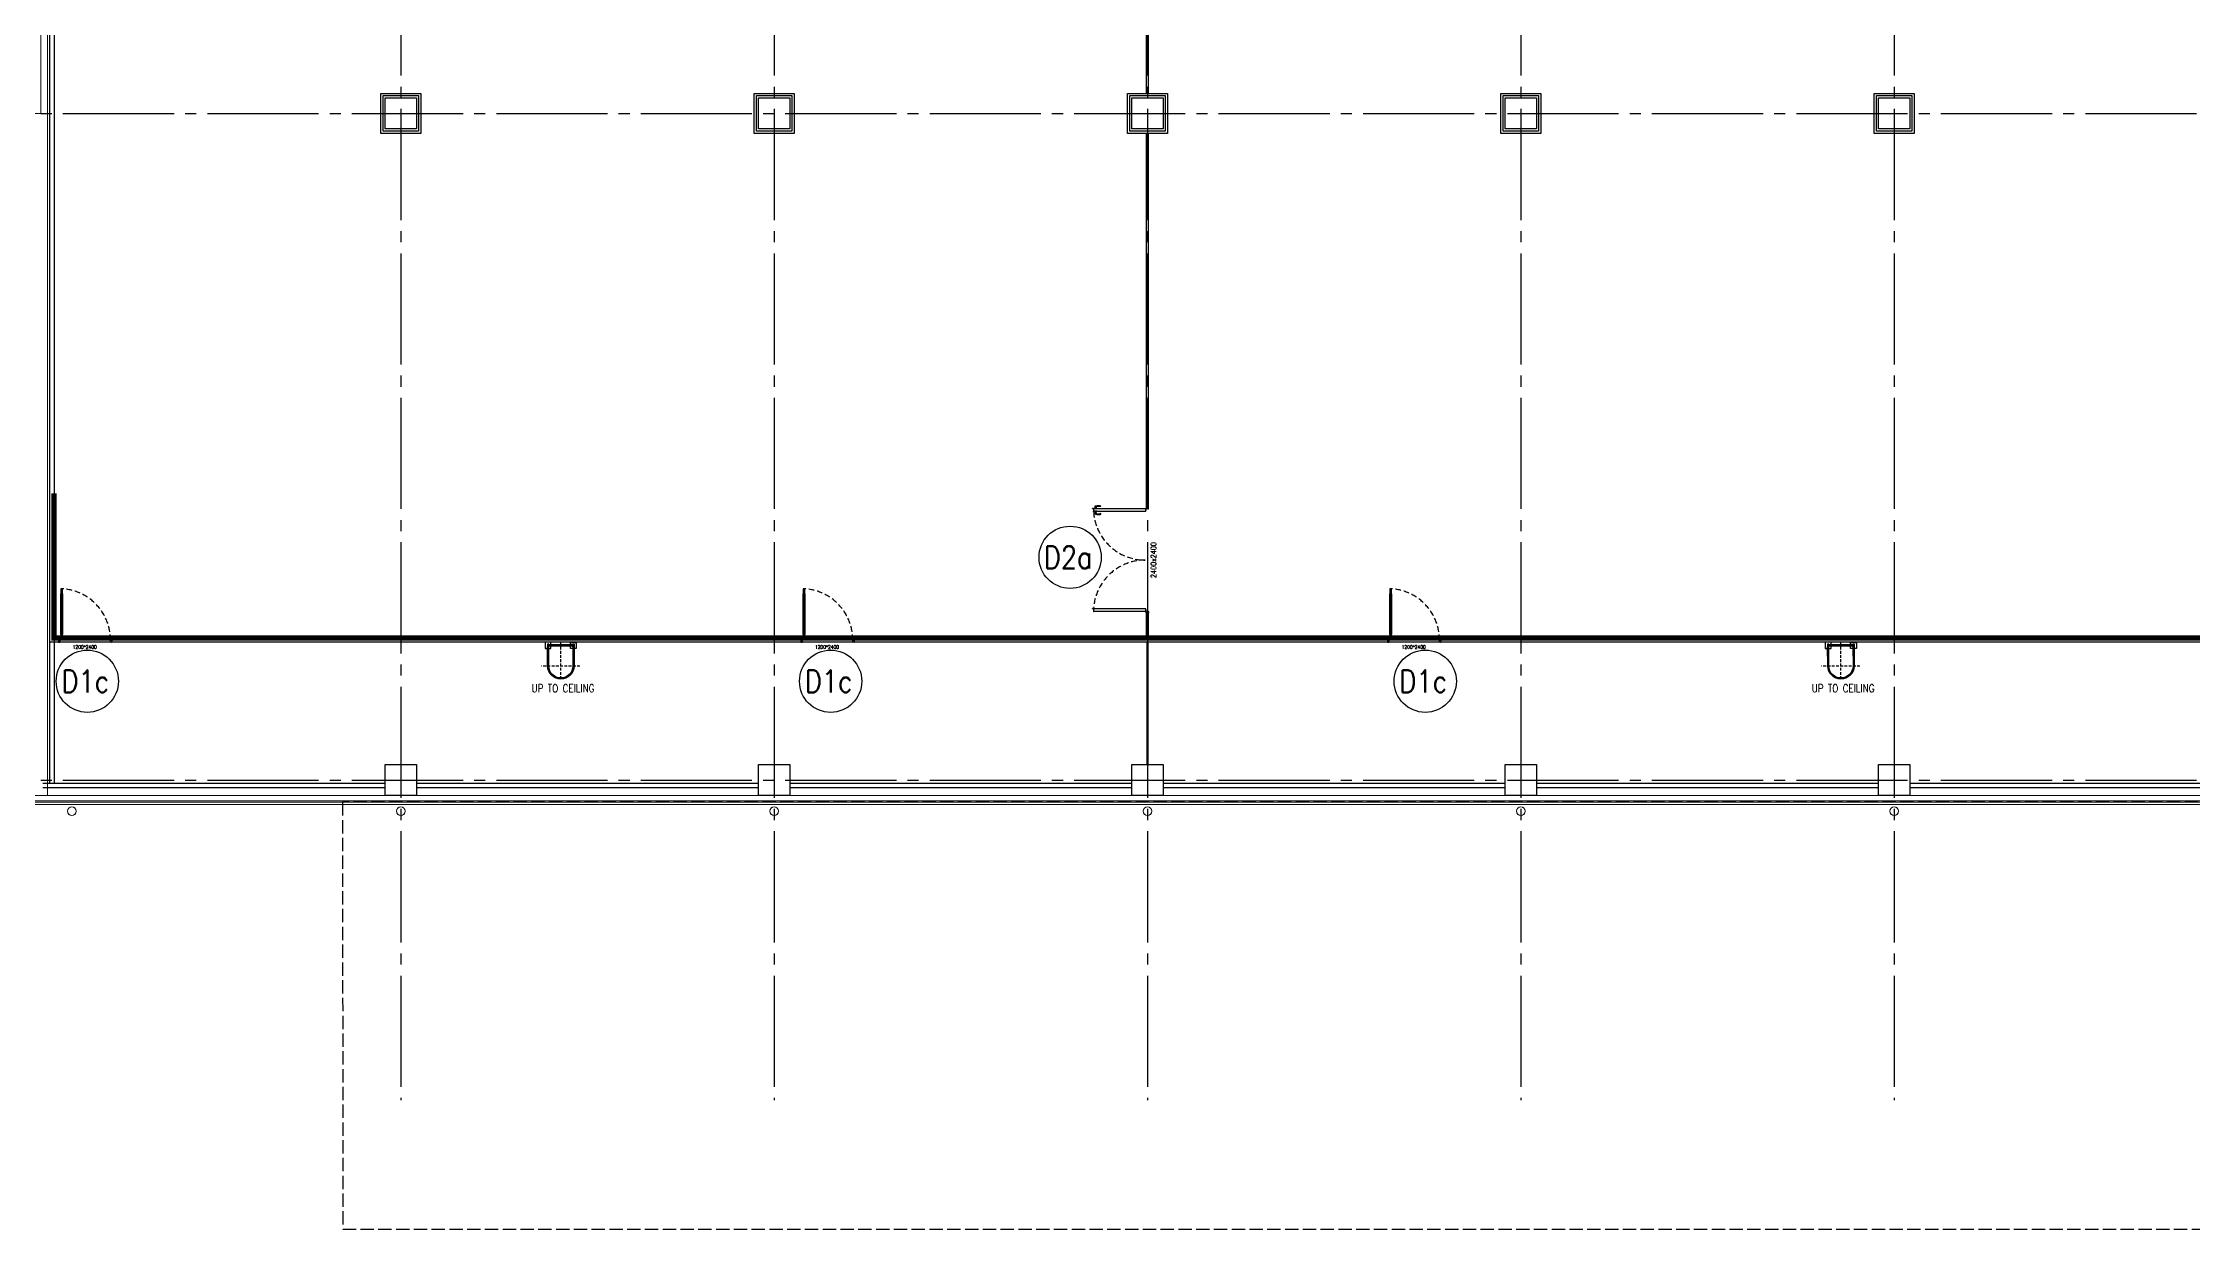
# Model space of a CAD drawing. Header units: millimetres. Extents: x -960 to 41501, y -1010 to 11880.
# Drawn here: x 1835 to 6670, y -1010 to 1658 of the extents above; entities that cross this region are included whole.
import ezdxf
from ezdxf.enums import TextEntityAlignment as Align
from ezdxf.lldxf.tags import DXFTag

# ---------------------------------------------------------------- set-up
doc = ezdxf.new("R2010")
doc.units = ezdxf.units.MM
doc.header["$LTSCALE"] = 100
for name, pattern in [('188K-SM-03-F10-ARCH-PA-Y2257103$0$18P6-SM-03-C40-ARCH-PA-Y2211058$0$DASHED', [19.05, 12.7, -6.35]), ('188K-SM-03-F10-ARCH-PA-Y2257103$0$AP5A-SM-03-F20-ARCH-PA-Y2230801+Y2230803$0$ALL-PA-TXT-Y2221201$0$DASHED', [19.05, 12.7, -6.35]), ('188K-SM-03-F10-ARCH-PA-Y2257103$0$DASHED', [19.05, 12.7, -6.35]), ('X-S-FAB-L10$0$COL-CEN-LIN', [3.25, 2.5, -0.25, 0.25, -0.25]), ('X-S-FAB-L10$0$HIDDEN', [0.4, 0.3, -0.1])]:
    doc.linetypes.add(name, pattern=pattern)
for name, color, linetype in [('0-xref', 7, 'Continuous'), ('188K-SM-03-F10-ARCH-PA-Y2257103$0$K-0-TXT-高度', 1, 'Continuous'), ('188K-SM-03-F10-ARCH-PA-Y2257103$0$K-Divider-7.5', 230, 'Continuous'), ('188K-SM-03-F10-ARCH-PA-Y2257103$0$K-Door', 4, 'Continuous'), ('188K-SM-03-F10-ARCH-PA-Y2257103$0$K-P-LAD-420', 5, 'Continuous'), ('188K-SM-03-F10-ARCH-PA-Y2257103$0$K-P1S-4.2-單抗', 3, 'Continuous'), ('188K-SM-03-F10-ARCH-PA-Y2257103$0$K-P2D-4.2-雙抗', 30, 'Continuous'), ('188K-SM-03-F10-ARCH-PA-Y2257103$0$K-TXT', 7, 'Continuous'), ('188K-SM-03-F10-ARCH-PA-Y2257103$0$K-岩棉 2hr 7.5-單抗', 230, 'Continuous'), ('188K-SM-03-F10-ARCH-PA-Y2257103$0$K-岩棉 2hr 7.5-非抗', 14, 'Continuous'), ('188K-SM-03-F10-ARCH-PA-Y2257103$0$K-貼白鐵-1.5', 6, '188K-SM-03-F10-ARCH-PA-Y2257103$0$DASHED'), ('X-S-FAB-L10$0$0-DIM-TXT', 8, 'Continuous'), ('X-S-FAB-L10$0$A-OBJE-MEP', 8, 'Continuous'), ('X-S-FAB-L10$0$A-WALL-EX', 8, 'Continuous'), ('X-S-FAB-L10$0$A-WALL-IN', 8, 'Continuous'), ('X-S-FAB-L10$0$BLOCK', 8, 'Continuous'), ('X-S-FAB-L10$0$CCL', 8, 'X-S-FAB-L10$0$COL-CEN-LIN'), ('X-S-FAB-L10$0$COL-S', 8, 'Continuous'), ('X-S-FAB-L10$0$HID', 8, 'X-S-FAB-L10$0$HIDDEN'), ('X-S-FAB-L10$0$S-FNDN', 8, 'Continuous')]:
    doc.layers.add(name, color=color, linetype=linetype)
doc.styles.add('188K-SM-03-F10-ARCH-PA-Y2257103$0$14P7-XFDP10$0$AA-TXT', font='simplex.shx', dxfattribs={"width": 0.8, "bigfont": 'chineset.shx'})
doc.styles.add('188K-SM-03-F10-ARCH-PA-Y2257103$0$18P2-XFDP10$0$AA-TXT', font='simplex.shx', dxfattribs={"width": 0.8, "bigfont": 'chineset.shx'})
doc.styles.add('188K-SM-03-F10-ARCH-PA-Y2257103$0$AP5A-SM-03-F20-ARCH-PA-Y2230801+Y2230803$0$ALL-PA-TXT-Y2221201$0$Standard', font='txt.shx', dxfattribs={"bigfont": 'chineset.shx'})
doc.styles.add('188K-SM-03-F10-ARCH-PA-Y2257103$0$Standard', font='txt.shx', dxfattribs={"bigfont": 'chineset.shx'})
doc.styles.add('X-S-FAB-L10$0$CHINA', font='simplex.shx', dxfattribs={"width": 0.75, "bigfont": 'chineset.shx'})
doc.styles.add('X-S-FAB-L10$0$Standard', font='', dxfattribs={"width": 0.8})
doc.styles.add('X-S-FAB-L10$0$TG_NOTE_TEXT', font='simplex.shx', dxfattribs={"width": 0.75, "bigfont": 'chineset.shx'})
doc.styles.get('X-S-FAB-L10$0$Standard').set_extended_font_data('Microsoft JhengHei')
tags = doc.linetypes.add('188K-SM-03-F10-ARCH-PA-Y2257103$0$S.P_LINE', pattern='A,12.7,-5.08,["S.P",188K-SM-03-F10-ARCH-PA-Y2257103$0$Standard,S=4,R=0,X=-2.54,Y=-1.27],-6.35', length=24.13).pattern_tags.tags
tags[6] = DXFTag(74, 10)

# ---------------------------------------------------------------- blocks, each defined once
blk = doc.blocks.new('X-S-FAB-L10$0$FAB2-L05')
at = {"layer": 'X-S-FAB-L10$0$CCL'}
for p, q in [((-23520, 11005), (-23520, 0)), ((-22680, 11005), (-22680, 0)), ((-21840, 11005), (-21840, 0)), ((-21000, 11005), (-21000, 0)), ((-20160, 11005), (-20160, 0)), ((-26880, 2220), (1210, 2220)), ((-26880, 720), (1210, 720))]:
    blk.add_line(p, q, dxfattribs=at)
at = {"layer": 'X-S-FAB-L10$0$COL-S'}
for points in [[(-23555, 2255), (-23485, 2255), (-23485, 2185), (-23555, 2185)], [(-22715, 2255), (-22645, 2255), (-22645, 2185), (-22715, 2185)], [(-21875, 2255), (-21805, 2255), (-21805, 2185), (-21875, 2185)], [(-21035, 2255), (-20965, 2255), (-20965, 2185), (-21035, 2185)], [(-20195, 2255), (-20125, 2255), (-20125, 2185), (-20195, 2185)], [(-23555, 755), (-23485, 755), (-23485, 685), (-23555, 685)], [(-22715, 755), (-22645, 755), (-22645, 685), (-22715, 685)], [(-21875, 755), (-21805, 755), (-21805, 685), (-21875, 685)], [(-21035, 755), (-20965, 755), (-20965, 685), (-21035, 685)], [(-20195, 755), (-20125, 755), (-20125, 685), (-20195, 685)]]:
    blk.add_lwpolyline(points, close=True, dxfattribs=at)
blk = doc.blocks.new('X-S-FAB-L10')
at = {"layer": 'X-S-FAB-L10$0$A-OBJE-MEP', "lineweight": 0, "flags": 128}
for points in [[(1909.5, -70, 1), (1890.5, -70, 1)], [(2649.5, -70, 1), (2630.5, -70, 1)], [(3489.5, -70, 1), (3470.5, -70, 1)], [(4329.5, -70, 1), (4310.5, -70, 1)], [(5169.5, -70, 1), (5150.5, -70, 1)], [(6009.5, -70, 1), (5990.5, -70, 1)]]:
    blk.add_lwpolyline(points, format="xyb", close=True, dxfattribs=at)
at = {"layer": 'X-S-FAB-L10$0$A-OBJE-MEP', "lineweight": 0}
for centre in [(1900, -70), (2640, -70), (3480, -70), (4320, -70), (5160, -70), (6000, -70)]:
    blk.add_circle(centre, 10, dxfattribs=at)
at = {"layer": 'X-S-FAB-L10$0$A-WALL-EX', "lineweight": 0}
blk.add_line((6815, -46.5), (1800, -46.5), dxfattribs=at)
at = {"layer": 'X-S-FAB-L10$0$A-WALL-EX', "lineweight": 0, "flags": 128}
for points in [[(6815, -35), (1800, -35)], [(1800, -50), (6815, -50)], [(1800, -50), (6815, -50)], [(1800, -50), (6815, -50)], [(1800, -50), (6815, -50)], [(1800, -50), (6815, -50)], [(1800, -50), (6815, -50)], [(1800, -50), (6815, -50)], [(1800, -50), (6815, -50)]]:
    blk.add_lwpolyline(points, dxfattribs=at)
at = {"layer": 'X-S-FAB-L10$0$A-WALL-IN', "lineweight": 0, "flags": 128}
for points in [[(1845, -35), (1845, 2100)], [(1835, -35), (1845, -35)]]:
    blk.add_lwpolyline(points, dxfattribs=at)
at = {"layer": 'X-S-FAB-L10$0$COL-S'}
for p, q in [((2605, 1535), (2675, 1535)), ((2605, 1465), (2605, 1535)), ((2675, 1535), (2675, 1465)), ((3445, 1535), (3515, 1535)), ((3445, 1465), (3445, 1535)), ((3515, 1535), (3515, 1465)), ((4285, 1535), (4355, 1535)), ((4285, 1465), (4285, 1535)), ((4355, 1535), (4355, 1465)), ((5125, 1535), (5195, 1535)), ((5125, 1465), (5125, 1535)), ((5195, 1535), (5195, 1465)), ((5965, 1535), (6035, 1535)), ((5965, 1465), (5965, 1535)), ((6035, 1535), (6035, 1465)), ((2675, 1465), (2605, 1465)), ((3515, 1465), (3445, 1465)), ((4355, 1465), (4285, 1465)), ((5195, 1465), (5125, 1465)), ((6035, 1465), (5965, 1465)), ((2605, 35), (2675, 35)), ((2605, -35), (2605, 35)), ((2675, 35), (2675, -35)), ((3445, 35), (3515, 35)), ((3445, -35), (3445, 35)), ((3515, 35), (3515, -35)), ((4285, 35), (4355, 35)), ((4285, -35), (4285, 35)), ((4355, 35), (4355, -35)), ((5125, 35), (5195, 35)), ((5125, -35), (5125, 35)), ((5195, 35), (5195, -35)), ((5965, 35), (6035, 35)), ((5965, -35), (5965, 35)), ((6035, 35), (6035, -35)), ((2675, -35), (2605, -35)), ((3515, -35), (3445, -35)), ((4355, -35), (4285, -35)), ((5195, -35), (5125, -35)), ((6035, -35), (5965, -35))]:
    blk.add_line(p, q, dxfattribs=at)
at = {"layer": 'X-S-FAB-L10$0$HID'}
for p, q in [((6803.5, -50), (2509.1, -50)), ((2509.1, -50), (2509.4, -1010)), ((2509.4, -1010), (17209, -1010))]:
    blk.add_line(p, q, dxfattribs=at)
at = {"layer": 'X-S-FAB-L10$0$S-FNDN', "lineweight": 0, "flags": 128}
blk.add_lwpolyline([(4350, 7470), (1830, 7470), (1830, 1500), (1812.5, 1500), (1812.5, -55), (9330, -55), (9330, 7470)], close=True, dxfattribs=at)
at = {"layer": 'X-S-FAB-L10$0$BLOCK'}
blk.add_blockref('X-S-FAB-L10$0$FAB2-L05', (26160, -720), dxfattribs=at)
at = {"style": 'X-S-FAB-L10$0$TG_NOTE_TEXT', "width": 0.5, "flags": 1}
for p in [(7463.3, 9020), (18268.3, 8649), (11197.8, 4800.2), (16485.8, 4800.2), (25420.3, 2635), (13360, 320, 0), (7463.3, -33.3)]:
    blk.add_attdef('WH', text='', height=20, dxfattribs=at).set_placement(p, align=Align.BOTTOM_LEFT)
at = {"width": 0.5}
for style, p in [('X-S-FAB-L10$0$TG_NOTE_TEXT', (7585, 9020)), ('X-S-FAB-L10$0$TG_NOTE_TEXT', (18390, 8649)), ('X-S-FAB-L10$0$TG_NOTE_TEXT', (11117.5, 4813.5)), ('X-S-FAB-L10$0$TG_NOTE_TEXT', (16607.5, 4813.5)), ('X-S-FAB-L10$0$TG_NOTE_TEXT', (25350, 2635)), ('X-S-FAB-L10$0$Standard', (13129.4, 325, 0)), ('X-S-FAB-L10$0$TG_NOTE_TEXT', (7585, -20))]:
    blk.add_attdef('DESC', text='', height=10, dxfattribs=dict(at, style=style)).set_placement(p, align=Align.BOTTOM_LEFT)
for tag, style, p in [('TYPE', 'X-S-FAB-L10$0$TG_NOTE_TEXT', (7619.3, 9020)), ('NO', 'X-S-FAB-L10$0$TG_NOTE_TEXT', (7650.1, 9020)), ('TYPE', 'X-S-FAB-L10$0$TG_NOTE_TEXT', (18424.2, 8649)), ('NO', 'X-S-FAB-L10$0$TG_NOTE_TEXT', (18455, 8649)), ('NO', 'X-S-FAB-L10$0$TG_NOTE_TEXT', (11088.6, 4813.5)), ('TYPE', 'X-S-FAB-L10$0$TG_NOTE_TEXT', (11151.8, 4813.5)), ('TYPE', 'X-S-FAB-L10$0$TG_NOTE_TEXT', (16641.8, 4813.5)), ('NO', 'X-S-FAB-L10$0$TG_NOTE_TEXT', (16672.6, 4813.5)), ('NO', 'X-S-FAB-L10$0$TG_NOTE_TEXT', (25313, 2635)), ('TYPE', 'X-S-FAB-L10$0$TG_NOTE_TEXT', (25350, 2635)), ('NO', 'X-S-FAB-L10$0$Standard', (13100, 320, 0)), ('TYPE', 'X-S-FAB-L10$0$Standard', (13129.4, 320, 0)), ('TYPE', 'X-S-FAB-L10$0$TG_NOTE_TEXT', (7619.3, -20)), ('NO', 'X-S-FAB-L10$0$TG_NOTE_TEXT', (7650.1, -20))]:
    blk.add_attdef(tag, text='', height=10, dxfattribs=dict(at, style=style)).set_placement(p, align=Align.BOTTOM_RIGHT)
at = {"style": 'X-S-FAB-L10$0$TG_NOTE_TEXT', "width": 0.5, "flags": 1}
for rotation, p in [(180, (43, 7480)), (180, (943, 7480)), (90, (24310, 3717.8)), (270, (17080, 1711.7))]:
    blk.add_attdef('WH', text='', height=20, rotation=rotation, dxfattribs=at).set_placement(p, align=Align.BOTTOM_LEFT)
at = {"width": 0.5}
for rotation, style, p in [(180, 'X-S-FAB-L10$0$Standard', (317.6, 7480)), (180, 'X-S-FAB-L10$0$Standard', (1217.6, 7480)), (90, 'X-S-FAB-L10$0$TG_NOTE_TEXT', (24310, 3647.5)), (270, 'X-S-FAB-L10$0$TG_NOTE_TEXT', (17080, 1605))]:
    blk.add_attdef('DESC', text='', height=10, rotation=rotation, dxfattribs=dict(at, style=style)).set_placement(p, align=Align.BOTTOM_LEFT)
for tag, rotation, style, p in [('TYPE', 180, 'X-S-FAB-L10$0$Standard', (317.6, 7480)), ('NO', 180, 'X-S-FAB-L10$0$Standard', (347, 7480)), ('TYPE', 180, 'X-S-FAB-L10$0$Standard', (1217.6, 7480)), ('NO', 180, 'X-S-FAB-L10$0$Standard', (1247, 7480)), ('TYPE', 90, 'X-S-FAB-L10$0$TG_NOTE_TEXT', (24310, 3647.5)), ('NO', 90, 'X-S-FAB-L10$0$TG_NOTE_TEXT', (24310, 3610.5)), ('TYPE', 270, 'X-S-FAB-L10$0$TG_NOTE_TEXT', (17080, 1605)), ('NO', 270, 'X-S-FAB-L10$0$TG_NOTE_TEXT', (17080, 1573))]:
    blk.add_attdef(tag, text='', height=10, rotation=rotation, dxfattribs=dict(at, style=style)).set_placement(p, align=Align.BOTTOM_RIGHT)
at = {"layer": 'X-S-FAB-L10$0$0-DIM-TXT', "style": 'X-S-FAB-L10$0$CHINA', "width": 0.75}
for p in [(667.4, 7855.1, -2689.4), (22627.4, 6728.8), (25644.7, 6728.8), (24778.8, 5569.1), (1118.3, 4980), (417.8, 4594.6), (22927.4, 4330.1), (23874.8, 4355), (23749.9, 3901.4), (417.8, 3765.2), (1118.3, 3730), (417.8, 3115.8), (536.9, 2227.8), (16909, 1782.7), (888.4, 880.5), (16977.4, 750), (18878.8, 750), (25641.2, 553.2), (21364, 526.9)]:
    blk.add_attdef('HIG', text='', height=80, dxfattribs=at).set_placement(p, align=Align.MIDDLE_LEFT)
blk = doc.blocks.new('188K-SM-03-F10-ARCH-PA-Y2257103$0$單開庫板門-1200x2400)圓型拉環鎖+輔助鎖)')
at = {"ltscale": 0.1}
for p, q in [((26008.6, -11403.6), (26004.5, -11403.6)), ((26004.5, -11403.6), (26004.5, -11414.1)), ((26008.6, -11414.1), (26008.6, -11403.6)), ((26004.5, -11414.1), (26004.5, -11415.3)), ((26004.5, -11414.1), (26008.6, -11414.1)), ((26004.5, -11415.4), (26004.6, -11415.5)), ((26008.6, -11414), (26004.6, -11414)), ((26004.6, -11414.3), (26004.6, -11414.2)), ((26004.6, -11415.3), (26004.6, -11414.5)), ((26004.7, -11414.1), (26006.5, -11414.1)), ((26005.1, -11414.4), (26004.7, -11414.4)), ((26004.7, -11414.5), (26005.1, -11414.5)), ((26004.7, -11414.5), (26004.7, -11506)), ((26004.7, -11506), (26004.7, -11414.5)), ((26004.7, -11414.5), (26004.7, -11414.5)), ((26004.7, -11415.4), (26004.7, -11415.3)), ((26005.2, -11414.4), (26005.2, -11414.4)), ((26006.5, -11414.1), (26006.6, -11414.1)), ((26006.6, -11414.1), (26006.6, -11414.1)), ((26006.6, -11414.1), (26008.4, -11414.1)), ((26008.4, -11414.4), (26008, -11414.4)), ((26008, -11414.4), (26008, -11414.4)), ((26008, -11414.5), (26008.4, -11414.5)), ((26008.4, -11506), (26008.4, -11414.5)), ((26008.4, -11414.5), (26008.4, -11414.5)), ((26008.4, -11414.5), (26008.4, -11506)), ((26008.4, -11415.3), (26008.4, -11415.4)), ((26008.5, -11414.2), (26008.5, -11414.3)), ((26008.5, -11414.5), (26008.5, -11415.3)), ((26008.5, -11415.5), (26008.6, -11415.4)), ((26008.6, -11415.3), (26008.6, -11414.1)), ((26008.6, -11506.4), (26004.5, -11506.4)), ((26004.5, -11506.4), (26004.5, -11518)), ((26004.7, -11506), (26004.7, -11506)), ((26008.4, -11506), (26008.4, -11506)), ((26008.6, -11518), (26008.6, -11506.4)), ((25999.5, -11519.7), (25999.5, -11523.2)), ((26002.5, -11519.1), (26000, -11519.1)), ((26000, -11523.7), (26002.4, -11523.7)), ((26002.4, -11523.7), (26004.1, -11522.6)), ((26002.9, -11518.5), (26002.6, -11518.5)), ((26002.6, -11518.5), (26002.6, -11521)), ((26002.6, -11521.9), (26002.6, -11519.3)), ((26002.6, -11521), (26002.9, -11521)), ((26003.4, -11521.9), (26002.6, -11521.9)), ((26002.9, -11521), (26002.9, -11518.5)), ((26003.3, -11522.2), (26003.3, -11522)), ((26003.3, -11522), (26003.4, -11522)), ((26004, -11522.2), (26003.3, -11522.2)), ((26008.3, -11517.5), (26003.6, -11517.5)), ((26003.6, -11517.5), (26003.6, -11517.7)), ((26003.6, -11517.7), (26008.3, -11517.7)), ((26004.1, -11521.9), (26003.9, -11521.9)), ((26003.9, -11522), (26004, -11522)), ((26004, -11522), (26004, -11522.2)), ((26004.2, -11522.4), (26004.2, -11521.9)), ((26004.5, -11518), (26008.6, -11518)), ((26008.3, -11517.7), (26008.3, -11517.5)), ((26114.8, -11521.9), (26115.1, -11521.9)), ((26114.8, -11522.4), (26114.8, -11521.9)), ((26114.9, -11522), (26114.9, -11522.2)), ((26115.1, -11522), (26114.9, -11522)), ((26114.9, -11522.2), (26115.7, -11522.2)), ((26116.6, -11523.7), (26114.9, -11522.6)), ((26115.5, -11521.9), (26116.3, -11521.9)), ((26115.7, -11522), (26115.5, -11522)), ((26115.7, -11522.2), (26115.7, -11522)), ((26116.3, -11521.9), (26116.3, -11519.3)), ((26116.5, -11519.1), (26119, -11519.1)), ((26119, -11523.7), (26116.6, -11523.7)), ((26119.5, -11519.7), (26119.5, -11523.2))]:
    blk.add_line(p, q, dxfattribs=at)
blk.add_lwpolyline([(26006.6, -11506.4), (26006.5, -11506.3), (26004.7, -11506.3, -0.414214), (26004.6, -11506.3), (26004.6, -11506.1, -0.414214), (26004.7, -11506.1), (26005.1, -11506.1, 0.414214), (26005.2, -11506.1), (26005.2, -11506, 0.414214), (26005.1, -11506), (26004.7, -11506, -0.414214), (26004.6, -11506), (26004.6, -11505.2, -0.414214), (26004.7, -11505.2), (26004.7, -11505.2, 0.414214), (26004.7, -11505.2), (26004.7, -11505, 0.72636), (26004.6, -11505), (26004.5, -11505.1, 0.158507), (26004.5, -11505.2), (26004.5, -11506.4, 0.414214), (26004.6, -11506.5), (26008.6, -11506.5, 0.414214), (26008.6, -11506.4), (26008.6, -11505.2, 0.158507), (26008.6, -11505.1), (26008.5, -11505, 0.72636), (26008.4, -11505), (26008.4, -11505.2, 0.414214), (26008.5, -11505.2, -0.414214), (26008.5, -11505.2), (26008.5, -11506, -0.414214), (26008.4, -11506), (26008, -11506, 0.414214), (26008, -11506), (26008, -11506.1, 0.414214), (26008, -11506.1), (26008.4, -11506.1, -0.414214), (26008.5, -11506.1), (26008.5, -11506.3, -0.414214), (26008.4, -11506.3), (26006.6, -11506.3)], format="xyb", close=True, dxfattribs=at)
for points in [[(25999.5, -11518.9), (25999.5, -11523.9)], [(26119.5, -11518.9), (26119.5, -11523.9)]]:
    blk.add_lwpolyline(points)
at = {"linetype": '188K-SM-03-F10-ARCH-PA-Y2257103$0$AP5A-SM-03-F20-ARCH-PA-Y2230801+Y2230803$0$ALL-PA-TXT-Y2221201$0$DASHED', "ltscale": 0.01}
blk.add_arc((26001.1, -11518.7), 115.3, 359.8531, 85.8135, dxfattribs=at)
at = {"ltscale": 0.1}
for centre, radius, start, end in [((26004.6, -11414.1), 0.0313, 90, 180), ((26004.6, -11415.3), 0.0313, 180, 216.0274), ((26004.7, -11414.2), 0.0313, 90, 180), ((26004.7, -11414.3), 0.0313, 180, 270), ((26004.7, -11414.5), 0.0313, 90, 180), ((26004.7, -11415.3), 0.0209, 180, 270), ((26004.7, -11415.4), 0.0313, 216.0274, 360), ((26004.7, -11415.3), 0.0209, 360, 90), ((26005.1, -11414.4), 0.0313, 270, 0), ((26005.1, -11414.4), 0.0313, 0, 90), ((26008, -11414.4), 0.0313, 90, 180), ((26008, -11414.4), 0.0313, 180, 270), ((26008.4, -11414.2), 0.0313, 360, 90), ((26008.4, -11414.3), 0.0313, 270, 0), ((26008.4, -11414.5), 0.0313, 0, 90), ((26008.5, -11415.3), 0.0209, 90, 180), ((26008.5, -11415.4), 0.0313, 180, 323.9726), ((26008.5, -11415.3), 0.0209, 270, 360), ((26008.6, -11414.1), 0.0313, 360, 90), ((26008.6, -11415.3), 0.0313, 323.9726, 360)]:
    blk.add_arc(centre, radius, start, end, dxfattribs=at)
for centre, major_axis, start_param, end_param in [((26000, -11519.7), (0.369, -0.369), 2.356194, 3.926991), ((26000, -11523.2), (-0.369, -0.369), 5.497787, 7.068583), ((26002.5, -11519.3), (0.111, -0.111), 7.068583, 8.63938), ((26003.4, -11521.9), (-0.0369, -0.0369), 0.785398, 3.926991), ((26003.9, -11521.9), (-0.0369, -0.0369), 3.926991, 7.068583), ((26004.1, -11521.9), (0.0369, -0.0369), 7.068583, 8.63938), ((26003.9, -11522.4), (0.221, -0.221), 6.162283, 7.068583), ((26114.8, -11521.9), (-0.0369, -0.0369), -2.356194, -0.785398), ((26115.1, -11522.4), (-0.221, -0.221), -0.785398, 0.120903), ((26115.1, -11521.9), (0.0369, -0.0369), -0.785398, 2.356194), ((26115.5, -11521.9), (0.0369, -0.0369), 2.356194, 5.497787), ((26116.5, -11519.3), (-0.111, -0.111), -2.356194, -0.785398), ((26119, -11519.7), (-0.369, -0.369), 2.356194, 3.926991), ((26119, -11523.2), (0.369, -0.369), -0.785398, 0.785398)]:
    blk.add_ellipse(centre, major_axis=major_axis, ratio=1, start_param=start_param, end_param=end_param, dxfattribs=at)
at = {"ltscale": 0.1, "extrusion": (0, 0, -1)}
blk.add_ellipse((26003.1, -11517.9), major_axis=(-0.516, 0.516), ratio=1, start_param=5.497787, end_param=11.780972, dxfattribs=at)
at = {"color": 8, "ltscale": 0.1, "style": '188K-SM-03-F10-ARCH-PA-Y2257103$0$AP5A-SM-03-F20-ARCH-PA-Y2230801+Y2230803$0$ALL-PA-TXT-Y2221201$0$Standard', "width": 0.85}
blk.add_text('1200*2400', height=8, dxfattribs=at).set_placement((26058.4, -11534.4), align=Align.MIDDLE_CENTER)
blk = doc.blocks.new('188K-SM-03-F10-ARCH-PA-Y2257103$0$雙開門-2400×2400')
for p, q in [((225.2, 117.7), (223.8, 117.6)), ((229.2, 117.7), (225.2, 117.7)), ((225.2, 115.5), (229.2, 115.5)), ((229.2, 119), (229.2, 114.1)), ((230, 119), (229.2, 119)), ((229.2, 114.1), (230, 114.1)), ((230, 114.1), (230, 119)), ((0, 2.5), (0, -2.5)), ((0, -1.9), (0, 1.9)), ((0.6, 2.5), (3, 2.5)), ((3, 2.5), (3, 0.2)), ((3, 0.2), (3, 0.2)), ((239.4, 2.5), (237, 2.5)), ((237, 2.5), (237, -0.2)), ((237, -0.2), (237, 0)), ((240, 2.5), (240, -2.5)), ((240, -1.9), (240, 1.9)), ((3, -2.5), (0.6, -2.5)), ((4.7, -1.9), (3, -2.5)), ((3.7, -0.6), (3.9, -0.6)), ((3.9, -0.6), (4, -0.6)), ((4.1, -0.7), (4, -0.7)), ((4, -0.7), (4, -1.5)), ((4, -1.5), (4.6, -1.5)), ((4.5, -0.2), (4.1, -0.2)), ((4.1, -0.7), (4.1, -0.7)), ((4.6, -0.7), (4.5, -0.7)), ((4.5, -0.7), (4.5, -0.7)), ((4.6, -0.6), (4.7, -0.6)), ((4.6, -1.5), (4.6, -0.7)), ((4.7, -0.6), (4.8, -0.6)), ((5, -0.8), (5, -1.5)), ((235, -0.8), (235, -1.5)), ((235.3, -0.6), (235.2, -0.6)), ((235.4, -0.6), (235.3, -0.6)), ((235.3, -1.9), (237, -2.5)), ((235.4, -1.5), (235.4, -0.7)), ((235.4, -0.7), (235.5, -0.7)), ((236, -1.5), (235.4, -1.5)), ((235.5, -0.2), (235.9, -0.2)), ((235.5, -0.7), (235.5, -0.7)), ((235.9, -0.7), (235.9, -0.7)), ((235.9, -0.7), (236, -0.7)), ((236.1, -0.6), (236, -0.6)), ((236, -0.7), (236, -1.5)), ((236.3, -0.6), (236.1, -0.6)), ((237, -2.5), (239.4, -2.5))]:
    blk.add_line(p, q)
for points in [[(10.9, 121.6), (10.9, 123.4), (10.9, 121.6), (4.3, 121.6), (4.3, 121.5), (4.7, 121.5), (4.7, 120.4, 0.414214), (4.8, 120.3), (5, 120.3), (5, 120.4), (4.9, 120.4), (4.9, 121.4), (5, 121.4), (5, 4.1), (4.9, 4.1), (4.9, 5.1), (5, 5.1), (5, 5.2), (4.8, 5.2, 0.414214), (4.7, 5.1), (4.7, 4, 0.414214), (4.8, 3.8), (10.2, 3.8, 0.414214), (10.3, 4), (10.3, 5.1, 0.414214), (10.2, 5.2), (10, 5.2), (10, 5.1), (10.1, 5.1), (10.1, 4.1), (10, 4.1), (10, 121.4), (10.1, 121.4), (10.1, 120.4), (10, 120.4), (10, 120.3), (10.2, 120.3, 0.414214), (10.3, 120.4), (10.3, 121.4), (11.1, 121.4, 0.414214), (11.1, 121.4), (11.1, 123.6, 0.414214), (11.1, 123.7), (10.3, 123.7), (10.3, 123.4), (10.9, 123.4)], [(235.9, 121.6), (235.9, 123.4), (235.9, 121.6), (229.3, 121.6), (229.3, 121.5), (229.7, 121.5), (229.7, 120.4, 0.414214), (229.8, 120.3), (230, 120.3), (230, 120.4), (229.9, 120.4), (229.9, 121.4), (230, 121.4), (230, 4.1), (229.9, 4.1), (229.9, 5.1), (230, 5.1), (230, 5.2), (229.8, 5.2, 0.414214), (229.7, 5.1), (229.7, 4, 0.414214), (229.8, 3.8), (235.2, 3.8, 0.414214), (235.3, 4), (235.3, 5.1, 0.414214), (235.2, 5.2), (235, 5.2), (235, 5.1), (235.1, 5.1), (235.1, 4.1), (235, 4.1), (235, 121.4), (235.1, 121.4), (235.1, 120.4), (235, 120.4), (235, 120.3), (235.2, 120.3, 0.414214), (235.3, 120.4), (235.3, 121.4), (236.1, 121.4, 0.414214), (236.1, 121.4), (236.1, 123.6, 0.414214), (236.1, 123.7), (235.3, 123.7), (235.3, 123.4), (235.9, 123.4)], [(235.8, 117.7), (239.8, 117.7), (241.2, 117.6, -0.327495), (242, 116.9, -0.089847), (242.2, 106.2, -1.144881), (240.3, 106.6, 0.137079), (240.3, 114.9, 0.349357), (239.8, 115.5), (235.8, 115.5)]]:
    blk.add_lwpolyline(points, format="xyb")
blk.add_lwpolyline([(235, 114.1), (235, 119), (235.8, 119), (235.8, 114.1)], close=True)
at = {"ltscale": 500}
for points in [[(3.3, 0.3), (3.3, 3.1), (3, 3.1), (3, 0.3)], [(8.5, 3.8), (4, 3.8), (4, 4.1), (8.5, 4.1)], [(231.5, 3.8), (236, 3.8), (236, 4.1), (231.5, 4.1)], [(236.7, -0.1), (236.7, 3.1), (237, 3.1), (237, -0.1)]]:
    blk.add_lwpolyline(points, close=True, dxfattribs=at)
at = {"linetype": '188K-SM-03-F10-ARCH-PA-Y2257103$0$DASHED', "ltscale": 0.01}
for centre, start, end in [((3.5, 5.1), 0, 85.9993), ((236.5, 5.1), 94.0007, 180)]:
    blk.add_arc(centre, 116.5, start, end, dxfattribs=at)
for centre, radius, start, end in [((0.6, 1.9), 0.598, 90, 180), ((3.9, 0.2), 0.855, 178.2453, 256.7344), ((236.3, 0), 0.659, 270, 360), ((239.4, 1.9), 0.598, 0, 90), ((0.6, -1.9), 0.598, 180, 270), ((4.3, -0.6), 0.427, 111.7868, 180), ((4, -0.7), 0.11, 360, 90), ((4.3, -0.6), 0.427, 0, 68.2132), ((4.6, -0.7), 0.11, 90, 180), ((4.5, -1.5), 0.5, 288.9704, 0), ((4.8, -0.8), 0.2, 0, 90), ((235.2, -0.8), 0.2, 90, 180), ((235.5, -1.5), 0.5, 180, 251.0296), ((235.7, -0.6), 0.427, 111.7868, 180), ((235.4, -0.7), 0.11, 360, 90), ((235.7, -0.6), 0.427, 0, 68.2132), ((236, -0.7), 0.11, 90, 180), ((239.4, -1.9), 0.598, 270, 360)]:
    blk.add_arc(centre, radius, start, end)
for centre, major_axis, start_param, end_param in [((252.5, 110.9), (-21.3, 21.3), 0.585307, 0.943734), ((223.8, 106.3), (-0.707, 0.707), 0.872811, 4.284184), ((223.9, 116.7), (0.624, 0.624), 0.866962, 2.13291), ((239.6, 110.8), (-10.9, 10.9), 0.51383, 1.058752), ((225.3, 114.9), (-0.417, 0.417), -0.669314, 0.675093)]:
    blk.add_ellipse(centre, major_axis=major_axis, ratio=1, start_param=start_param, end_param=end_param)
at = {"ltscale": 500, "extrusion": (0, 0, -1)}
blk.add_ellipse((3.5, 3.6), major_axis=(0.495, 0.495), ratio=1, start_param=3.926991, end_param=10.210176, dxfattribs=at)
at = {"ltscale": 500}
blk.add_ellipse((236.5, 3.6), major_axis=(-0.495, 0.495), ratio=1, start_param=3.926991, end_param=10.210176, dxfattribs=at)
at = {"color": 8, "style": '188K-SM-03-F10-ARCH-PA-Y2257103$0$14P7-XFDP10$0$AA-TXT', "width": 0.8}
blk.add_text('2400x2400', height=12, dxfattribs=at).set_placement((120, -13.5), align=Align.MIDDLE_CENTER)
blk = doc.blocks.new('188K-SM-03-F10-ARCH-PA-Y2257103$0$LAD-1')
for points in [[(-33.8, -29.7), (-77.4, -29.7, -0.976777), (-77.4, 29.8), (-33.8, 29.8)], [(-33.8, -27.2), (-77.4, -27.2, -0.974646), (-77.4, 27.3), (-33.8, 27.3)]]:
    blk.add_lwpolyline(points, format="xyb")
at = {"linetype": '188K-SM-03-F10-ARCH-PA-Y2257103$0$18P6-SM-03-C40-ARCH-PA-Y2211058$0$DASHED', "ltscale": 0.005}
for points in [[(-106.5, 0), (-23.9, 0)], [(-77.4, -42.9), (-77.4, 43.5)]]:
    blk.add_lwpolyline(points, dxfattribs=at)
for points in [[(-23.8, 22.2), (-23.8, 35.2), (-37.8, 35.2), (-37.8, 22.2)], [(-27.8, 27), (-27.8, 30), (-33.8, 30), (-33.8, 27)], [(-28.9, 27), (-28.9, -27), (-32.7, -27), (-32.7, 27)], [(-23.9, -21.8), (-23.9, -34.8), (-37.9, -34.8), (-37.9, -21.8)], [(-27.8, -27), (-27.8, -30), (-33.8, -30), (-33.8, -27)]]:
    blk.add_lwpolyline(points, close=True)
for centre in [(-105.2, 0), (-93.7, 23.2), (-64.6, 28.5), (-93.7, -22.5), (-64.6, -28.5)]:
    blk.add_circle(centre, 0.5)
blk = doc.blocks.new('188K-SM-03-F10-ARCH-PA-Y2257103')
at = {"layer": '188K-SM-03-F10-ARCH-PA-Y2257103$0$K-Divider-7.5', "const_width": 5, "elevation": 0}
blk.add_lwpolyline([(4320, 310), (4320, 35)], dxfattribs=at)
at = {"layer": '188K-SM-03-F10-ARCH-PA-Y2257103$0$K-P1S-4.2-單抗'}
for p, q in [((7405, 315, 0), (1860, 315, 0)), ((7405, 310, 0), (1860, 310, 0))]:
    blk.add_line(p, q, dxfattribs=at)
for points in [[(2595, 1545), (2685, 1545), (2685, 1455), (2595, 1455)], [(2600, 1540), (2680, 1540), (2680, 1460), (2600, 1460)], [(3435, 1545), (3525, 1545), (3525, 1455), (3435, 1455)], [(3440, 1540), (3520, 1540), (3520, 1460), (3440, 1460)], [(4275, 1545), (4365, 1545), (4365, 1455), (4275, 1455)], [(4280, 1540), (4360, 1540), (4360, 1460), (4280, 1460)], [(5115, 1545), (5205, 1545), (5205, 1455), (5115, 1455)], [(5120, 1540), (5200, 1540), (5200, 1460), (5120, 1460)], [(5955, 1545), (6045, 1545), (6045, 1455), (5955, 1455)], [(5960, 1540), (6040, 1540), (6040, 1460), (5960, 1460)]]:
    blk.add_lwpolyline(points, close=True, dxfattribs=at)
at = {"layer": '188K-SM-03-F10-ARCH-PA-Y2257103$0$K-P2D-4.2-雙抗'}
for p, q in [((4317.5, 1545), (4317.5, 2955)), ((4317.5, 1545), (4317.5, 2955)), ((4317.5, 1545), (4317.5, 2955)), ((4322.5, 1545), (4322.5, 2955)), ((4322.5, 1545), (4322.5, 2955)), ((4322.5, 1545), (4322.5, 2955)), ((4317.5, 615, 0), (4317.5, 1455)), ((4317.5, 615, 0), (4317.5, 1455)), ((4317.5, 615, 0), (4317.5, 1455)), ((4322.5, 615, 0), (4322.5, 1455)), ((4322.5, 615, 0), (4322.5, 1455)), ((4322.5, 615, 0), (4322.5, 1455)), ((4317.5, 315), (4317.5, 375, 0)), ((4317.5, 315), (4317.5, 375, 0)), ((4317.5, 315), (4317.5, 375, 0)), ((4322.5, 315), (4322.5, 375, 0)), ((4322.5, 315), (4322.5, 375, 0)), ((4322.5, 315), (4322.5, 375, 0))]:
    blk.add_line(p, q, dxfattribs=at)
at = {"layer": '188K-SM-03-F10-ARCH-PA-Y2257103$0$K-TXT'}
for centre in [(4145.9, 501.3, 0), (1934.7, 222.4, 0), (3607.1, 222.4, 0), (4944.9, 222.4, 0)]:
    blk.add_circle(centre, 70, dxfattribs=at)
at = {"layer": '188K-SM-03-F10-ARCH-PA-Y2257103$0$K-岩棉 2hr 7.5-單抗'}
for p, q in [((1860, 8318, 0), (1860, 310, 0)), ((1850, 8308, 0), (1850, 310))]:
    blk.add_line(p, q, dxfattribs=at)
at = {"layer": '188K-SM-03-F10-ARCH-PA-Y2257103$0$K-岩棉 2hr 7.5-非抗'}
for p, q in [((1850, 310), (1850, -7.5, 0)), ((1860, 310, 0), (1850, 310)), ((1860, 310, 0), (1860, -7.5, 0)), ((2605, -7.5, 0), (1835, -7.5, 0)), ((2605, -17.5, 0), (1835, -17.5, 0)), ((3445, -7.5, 0), (2675, -7.5, 0)), ((3445, -17.5, 0), (2675, -17.5, 0)), ((4285, -7.5, 0), (3515, -7.5, 0)), ((4285, -17.5, 0), (3515, -17.5, 0)), ((5125, -7.5, 0), (4355, -7.5, 0)), ((5125, -17.5, 0), (4355, -17.5, 0)), ((5965, -7.5, 0), (5195, -7.5, 0)), ((5965, -17.5, 0), (5195, -17.5, 0)), ((6805, -7.5, 0), (6035, -7.5, 0)), ((6805, -17.5, 0), (6035, -17.5, 0))]:
    blk.add_line(p, q, dxfattribs=at)
at = {"layer": '188K-SM-03-F10-ARCH-PA-Y2257103$0$K-貼白鐵-1.5', "linetype": '188K-SM-03-F10-ARCH-PA-Y2257103$0$S.P_LINE', "ltscale": 0.09, "const_width": 12}
blk.add_lwpolyline([(14160, 320), (1860, 320), (1860, 645)], dxfattribs=at)
at = {"layer": '188K-SM-03-F10-ARCH-PA-Y2257103$0$K-Door', "rotation": 89.99999999999999}
blk.add_blockref('188K-SM-03-F10-ARCH-PA-Y2257103$0$雙開門-2400×2400', (4320, 375), dxfattribs=at)
at = {"layer": '188K-SM-03-F10-ARCH-PA-Y2257103$0$K-Door'}
for p in [(-24129.5, 11833.9, 0), (-22459.5, 11833.9), (-21139.5, 11833.9, 0)]:
    blk.add_blockref('188K-SM-03-F10-ARCH-PA-Y2257103$0$單開庫板門-1200x2400)圓型拉環鎖+輔助鎖)', p, dxfattribs=at)
at = {"layer": '188K-SM-03-F10-ARCH-PA-Y2257103$0$K-P-LAD-420', "rotation": 90.07229666140849}
for p in [(3000, 333.8, 0), (5880, 333.8, 0)]:
    blk.add_blockref('188K-SM-03-F10-ARCH-PA-Y2257103$0$LAD-1', p, dxfattribs=at)
at = {"layer": '188K-SM-03-F10-ARCH-PA-Y2257103$0$K-0-TXT-高度', "style": '188K-SM-03-F10-ARCH-PA-Y2257103$0$18P2-XFDP10$0$AA-TXT', "width": 0.8}
for p in [(3005, 206.5, 0), (5885, 206.5, 0)]:
    blk.add_text('UP TO CEILING', height=18, rotation=360, dxfattribs=at).set_placement(p, align=Align.MIDDLE)
at = {"layer": '188K-SM-03-F10-ARCH-PA-Y2257103$0$K-TXT', "style": '188K-SM-03-F10-ARCH-PA-Y2257103$0$Standard', "width": 0.85}
for s, p in [('D2a', (4141.5, 501.3, 0)), ('D1c', (1930.3, 222.4, 0)), ('D1c', (3602.7, 222.4, 0)), ('D1c', (4940.5, 222.4, 0))]:
    blk.add_text(s, height=50, dxfattribs=at).set_placement(p, align=Align.MIDDLE)

msp = doc.modelspace()

# ---------------------------------------------------------------- block references
msp.add_blockref('188K-SM-03-F10-ARCH-PA-Y2257103', (0, 0))
at = {"layer": '0-xref'}
msp.add_blockref('X-S-FAB-L10', (0, 0), dxfattribs=at)

doc.saveas('drawing.dxf')
